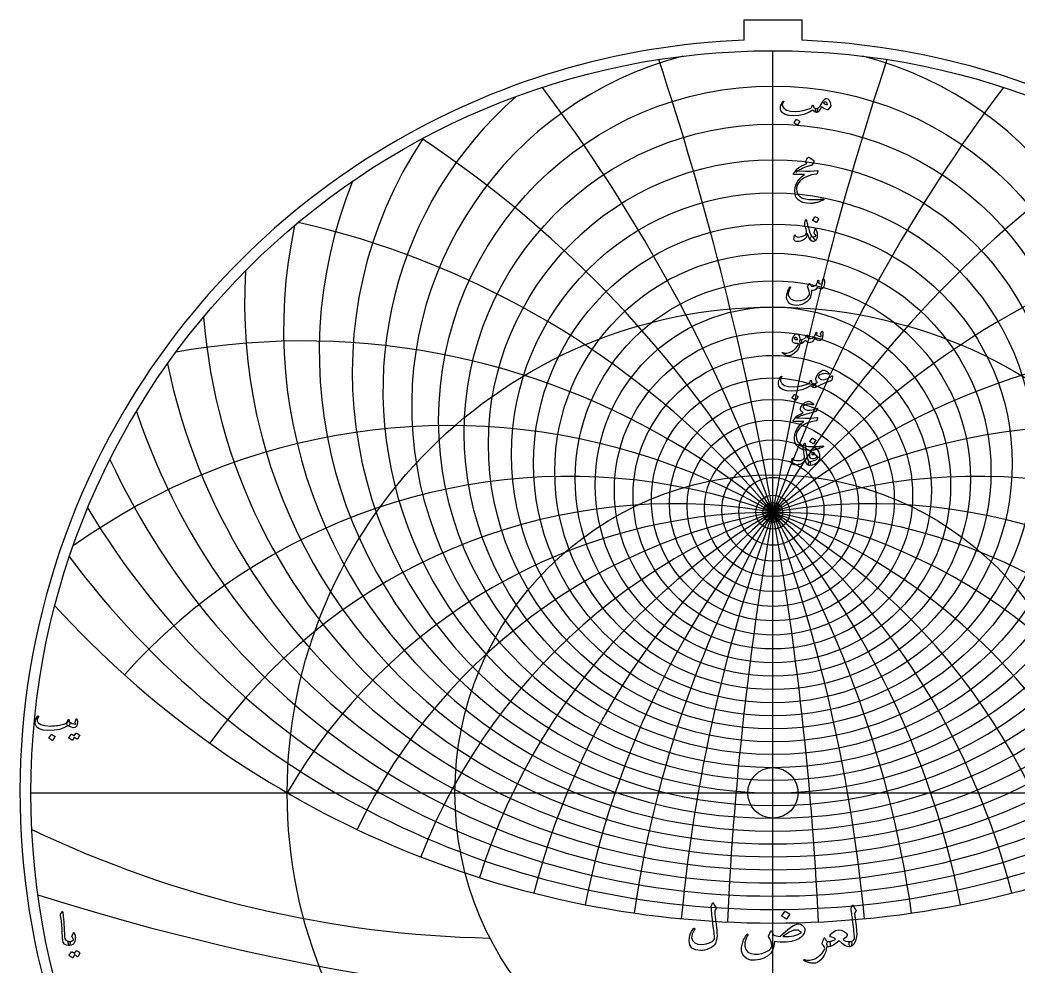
# Model space of a CAD drawing. Header units: millimetres. Extents: x -80 to 80, y -80 to 82.
# Drawn here: x -80.4 to 26.2, y -18.5 to 82.5 of the extents above; entities that cross this region are included whole.
import ezdxf

# ---------------------------------------------------------------- set-up
doc = ezdxf.new("R2010")
doc.units = ezdxf.units.MM
for name, color, linetype in [('CUT_INNER', 6, 'Continuous'), ('CUT_OUTER', 1, 'Continuous'), ('ENGRAVE', 7, 'Continuous'), ('ENGRAVE_FINE', 8, 'Continuous'), ('TEXT', 5, 'Continuous')]:
    doc.layers.add(name, color=color, linetype=linetype)

msp = doc.modelspace()

# ---------------------------------------------------------------- linework, layer by layer
at = {"layer": 'CUT_INNER'}
msp.add_circle((0, 0), 2.69, dxfattribs=at)
at = {"layer": 'CUT_OUTER'}
for points in [[(-3.08, 82.482), (3.08, 82.482), (3.08, 80.3107)], [(-3.08, 80.3107), (-3.08, 82.482)]]:
    msp.add_lwpolyline(points, dxfattribs=at)
for centre, radius, start, end in [((-0.0002, -0.0002), 80.3699, 149.413866, 87.803582), ((-0.0008, 0.0008), 80.3689, 92.195702, 149.41427)]:
    msp.add_arc(centre, radius, start, end, dxfattribs=at)
at = {"layer": 'ENGRAVE'}
for points in [[(0, -79.2), (0, 79.2)], [(-79.2, 0), (79.2, 0)]]:
    msp.add_lwpolyline(points, dxfattribs=at)
for centre, radius in [((0, 0), 79.2), ((0, 37.1945), 30.3692), ((0, 0), 51.8435), ((0, 32.8675), 18.976), ((0, 30.6276), 9.1533), ((0, 0), 33.9362), ((0, 29.9318), 1.056)]:
    msp.add_circle(centre, radius, dxfattribs=at)
for centre, radius, start, end in [((0, 44.8978), 44.8978, 146.229962, 33.770038), ((0, 59.168), 65.9933, 191.697587, 348.302413), ((0, -29.9318), 59.8637, 30, 150), ((0, -29.9318), 59.8637, 30, 150), ((0, 89.7955), 103.687, 222.338487, 317.661513), ((-27.7966, 103.7382), 119.2561, 244.518396, 268.848651)]:
    msp.add_arc(centre, radius, start, end, dxfattribs=at)
at = {"layer": 'ENGRAVE_FINE'}
for centre, radius in [((0, 39.7565), 35.6763), ((0, 38.4027), 32.9537), ((0, 36.1163), 27.9051), ((0, 35.1548), 25.5461), ((0, 34.2988), 23.2792), ((0, 33.5391), 21.0926), ((0, 32.2772), 16.9204), ((0, 31.7625), 14.9176), ((0, 31.3186), 12.9599), ((0, 30.9414), 11.0406), ((0, 30.3743), 7.2921), ((0, 30.1796), 5.4515), ((0, 30.0416), 3.626), ((0, 29.9592), 1.8105)]:
    msp.add_circle(centre, radius, dxfattribs=at)
for centre, radius, start, end in [((0, 41.2745), 38.5575, 104.436571, 75.563429), ((-339.5039, -29.9318), 344.7413, 2.685823, 18.290137), ((-339.5039, -29.9318), 344.7413, 2.685823, 18.290137), ((339.5039, -29.9318), 344.7413, 161.709863, 177.314177), ((339.5039, -29.9318), 344.7413, 161.709863, 177.314177), ((-164.4742, -29.9318), 175.0297, 5.410047, 36.950622), ((-164.4742, -29.9318), 175.0297, 5.410047, 36.950622), ((164.4742, -29.9318), 175.0297, 143.049378, 174.589953), ((164.4742, -29.9318), 175.0297, 143.049378, 174.589953), ((0, 42.9792), 41.6217, 131.172626, 48.827374), ((-103.687, -29.9318), 119.7274, 8.213211, 56.402398), ((-103.687, -29.9318), 119.7274, 8.213211, 56.402398), ((103.687, -29.9318), 119.7274, 123.597602, 171.786789), ((103.687, -29.9318), 119.7274, 123.597602, 171.786789), ((0, 47.0631), 48.4207, 157.921197, 22.078803), ((-71.3428, -29.9318), 93.1314, 11.140372, 77.171494), ((-71.3428, -29.9318), 93.1314, 11.140372, 77.171494), ((71.3428, -29.9318), 93.1314, 102.828506, 168.859628), ((71.3428, -29.9318), 93.1314, 102.828506, 168.859628), ((0, 49.5158), 52.2328, 167.806282, 12.193718), ((0, 52.306), 56.3861, 176.527025, 3.472975), ((0, 55.4967), 60.9457, 184.422486, 355.577514), ((-50.2316, -29.9318), 78.1465, 14.244026, 99.935714), ((-50.2316, -29.9318), 78.1465, 14.244026, 99.935714), ((50.2316, -29.9318), 78.1465, 80.064286, 165.755974), ((50.2316, -29.9318), 78.1465, 80.064286, 165.755974), ((0, 63.4228), 71.634, 198.487195, 341.512805), ((-34.5623, -29.9318), 69.1246, 17.587954, 125.482575), ((-34.5623, -29.9318), 69.1246, 17.587954, 125.482575), ((34.5623, -29.9318), 69.1246, 54.517425, 162.412046), ((34.5623, -29.9318), 69.1246, 54.517425, 162.412046), ((0, 68.3964), 78.005, 204.885451, 335.114549), ((-21.7886, -29.9318), 63.7056, 21.252599, 138.119191), ((-21.7886, -29.9318), 63.7056, 21.252599, 138.119191), ((21.7886, -29.9318), 63.7056, 41.880809, 158.747401), ((21.7886, -29.9318), 63.7056, 41.880809, 158.747401), ((0, 74.2691), 85.2888, 210.960954, 329.039046), ((-10.5556, -29.9318), 60.7872, 25.342886, 144.580376), ((-10.5556, -29.9318), 60.7872, 25.342886, 144.580376), ((10.5556, -29.9318), 60.7872, 35.419624, 154.657114), ((10.5556, -29.9318), 60.7872, 35.419624, 154.657114), ((0, 81.2871), 93.7336, 216.765345, 323.234655), ((0, 235.0878), 258.17, 252.309853, 287.690147)]:
    msp.add_arc(centre, radius, start, end, dxfattribs=at)
at = {"layer": 'TEXT'}
for points in [[(1.0679, 73.8045), (1.0846, 73.8227), (1.1019, 73.8303), (1.1197, 73.8274), (1.1382, 73.8139), (1.1522, 73.7963), (1.1569, 73.7764), (1.1522, 73.7542), (1.1382, 73.7296), (1.0668, 73.6189), (1.0211, 73.5165), (1.0012, 73.4222), (1.007, 73.3361), (1.1537, 73.0534), (1.4391, 72.856), (1.8633, 72.7442), (2.4262, 72.7179), (2.844, 72.7486), (3.2448, 72.8127), (3.6285, 72.9102), (3.9953, 73.0411), (4.06, 73.0794), (4.1136, 73.1383), (4.1561, 73.2176), (4.1874, 73.3174), (4.1979, 73.3458), (4.2155, 73.3654), (4.2401, 73.3763), (4.2717, 73.3783), (4.2942, 73.3686), (4.3103, 73.349), (4.32, 73.3195), (4.3232, 73.2799), (4.3452, 73.1822), (4.4064, 73.109), (4.5068, 73.0604), (4.6464, 73.0364), (4.6968, 73.0253), (4.7307, 72.9966), (4.7483, 72.9503), (4.7494, 72.8865), (4.7325, 72.7676), (4.7096, 72.6827), (4.6809, 72.6318), (4.6464, 72.6148), (4.5436, 72.6283), (4.4462, 72.6687), (4.354, 72.736), (4.267, 72.8303), (4.2597, 72.8341), (4.2471, 72.8315), (4.2292, 72.8224), (4.2061, 72.8069), (3.7693, 72.561), (3.2928, 72.3853), (2.7764, 72.2799), (2.2202, 72.2448), (1.7061, 72.2799), (1.3068, 72.3853), (1.0223, 72.561), (0.8525, 72.8069), (0.8138, 72.9442), (0.8009, 73.0844), (0.8138, 73.2275), (0.8525, 73.3736), (0.9046, 73.5094), (0.9579, 73.6265), (1.0123, 73.7249), (1.0679, 73.8045)], [(5.7331, 74.1043), (5.8797, 74.0522), (6.0012, 73.9052), (6.0975, 73.6634), (6.1687, 73.3268), (6.1713, 73.3025), (6.1698, 73.2811), (6.1643, 73.2627), (6.1546, 73.2472), (5.897, 72.924), (5.8791, 72.9044), (5.8584, 72.8923), (5.8346, 72.888), (5.808, 72.8912), (5.6329, 72.9509), (5.4684, 73.027), (5.3144, 73.1195), (5.171, 73.2284), (5.0554, 72.96), (4.9286, 72.7682), (4.7907, 72.6532), (4.6417, 72.6148), (4.625, 72.621), (4.6078, 72.6394), (4.5899, 72.6702), (4.5715, 72.7132), (4.5431, 72.8197), (4.5328, 72.9052), (4.5407, 72.9696), (4.5668, 73.013), (4.582, 73.0232), (4.5996, 73.0305), (4.6195, 73.0349), (4.6417, 73.0364), (4.7483, 73.0545), (4.8525, 73.1043), (4.9544, 73.1857), (5.0539, 73.2987), (5.0975, 73.3642), (5.1628, 73.472), (5.2497, 73.6219), (5.3583, 73.8139), (5.4432, 73.941), (5.534, 74.0317), (5.6306, 74.0862), (5.7331, 74.1043)], [(5.3958, 73.6453), (5.4836, 73.5721), (5.5832, 73.5118), (5.6944, 73.4644), (5.8174, 73.4298), (5.8106, 73.522), (5.7858, 73.5973), (5.7427, 73.6555), (5.6815, 73.6968), (5.611, 73.7182), (5.5398, 73.7167), (5.4681, 73.6924), (5.3958, 73.6453)], [(2.4871, 71.8607), (2.493, 71.8666), (2.5012, 71.8701), (2.5117, 71.8713), (2.5246, 71.8701), (2.6156, 71.8332), (2.7014, 71.7881), (2.7819, 71.7348), (2.8572, 71.6734), (2.8645, 71.664), (2.8677, 71.6546), (2.8668, 71.6453), (2.8618, 71.6359), (2.6417, 71.2799), (2.6335, 71.2714), (2.623, 71.2694), (2.6101, 71.2738), (2.5949, 71.2846), (2.5817, 71.294), (2.5609, 71.308), (2.5325, 71.3268), (2.4965, 71.3502), (2.4523, 71.3783), (2.3993, 71.4111), (2.3375, 71.4485), (2.267, 71.4907), (2.2576, 71.4977), (2.2529, 71.5048), (2.2529, 71.5118), (2.2576, 71.5188)], [(3.9532, 66.9144), (3.5439, 66.8076), (3.1827, 66.6697), (2.8695, 66.5008), (2.6042, 66.3009), (2.5635, 66.2701), (2.5258, 66.2528), (2.4909, 66.249), (2.459, 66.2587), (2.4219, 66.3029), (2.4274, 66.3653), (2.4757, 66.4458), (2.5668, 66.5444), (2.7819, 66.723), (3.0293, 66.884), (3.3089, 67.0274), (3.6206, 67.1533), (3.5316, 67.2845), (3.515, 67.3173), (3.507, 67.35), (3.5079, 67.3828), (3.5176, 67.4156), (3.5805, 67.5406), (3.6382, 67.644), (3.6906, 67.7256), (3.7377, 67.7856), (3.7679, 67.814), (3.7974, 67.829), (3.8264, 67.8304), (3.8548, 67.8184), (4.0196, 67.7253), (4.1581, 67.6381), (4.2702, 67.5567), (4.356, 67.4812), (4.3727, 67.4569), (4.3806, 67.4262), (4.3797, 67.389), (4.3701, 67.3454), (4.3399, 67.2771), (4.2916, 67.1943), (4.2251, 67.0968), (4.1405, 66.9847), (4.1183, 66.968), (4.0797, 66.9507), (4.0246, 66.9329), (3.9532, 66.9144)], [(2.8478, 66.3711), (3.4488, 66.35), (3.9684, 66.3477), (4.4066, 66.3641), (4.7635, 66.3992), (4.7745, 66.4005), (4.784, 66.3998), (4.792, 66.397), (4.7986, 66.3922), (4.8035, 66.3856), (4.8062, 66.3775), (4.807, 66.368), (4.8057, 66.3571), (4.7964, 66.3143), (4.7875, 66.2751), (4.7789, 66.2394), (4.7705, 66.2072), (4.7625, 66.1785), (4.7547, 66.1533), (4.7472, 66.1316), (4.7401, 66.1135), (4.7249, 66.0845), (4.7073, 66.0631), (4.6874, 66.0494), (4.6651, 66.0432), (4.1241, 65.9452), (3.6534, 65.7915), (3.2529, 65.5822), (2.9227, 65.3172), (2.7559, 65.1267), (2.6347, 64.925), (2.5591, 64.7121), (2.5293, 64.4882), (2.558, 64.1366), (2.6721, 63.85), (2.8718, 63.6284), (3.1569, 63.4718), (3.3048, 63.4244), (3.4672, 63.3851), (3.6443, 63.3541), (3.8361, 63.3313), (4.0422, 63.3163), (4.2623, 63.309), (4.4965, 63.3093), (4.7448, 63.3172), (4.833, 63.3222), (4.9198, 63.3278), (5.0052, 63.3339), (5.089, 63.3406), (5.1708, 63.348), (5.25, 63.3559), (5.3266, 63.3644), (5.4005, 63.3734), (5.423, 63.3746), (5.4391, 63.3687), (5.4488, 63.3559), (5.452, 63.336), (5.4503, 63.3128), (5.445, 63.295), (5.4362, 63.2824), (5.4239, 63.2751), (5.2916, 63.2192), (5.1663, 63.1685), (5.048, 63.1231), (4.9368, 63.083), (4.8329, 63.0479), (4.7366, 63.0175), (4.6479, 62.9917), (4.5668, 62.9706), (4.4905, 62.9551), (4.4163, 62.9413), (4.3441, 62.9293), (4.274, 62.9191), (4.2057, 62.9112), (4.1388, 62.9062), (4.0734, 62.9042), (4.0094, 62.905), (3.5726, 62.939), (3.2085, 63.0128), (2.9169, 63.1264), (2.6979, 63.2798), (2.5372, 63.4715), (2.4251, 63.6954), (2.3615, 63.9516), (2.3466, 64.2399), (2.3926, 64.5977), (2.5024, 64.9449), (2.676, 65.2815), (2.9134, 65.6076), (3.0062, 65.7063), (3.1113, 65.8008), (3.2287, 65.8913), (3.3583, 65.9777), (2.2248, 65.987), (2.1976, 65.9987), (2.1862, 66.0198), (2.1906, 66.0503), (2.2108, 66.0901), (2.2488, 66.148), (2.2834, 66.2001), (2.3144, 66.2464), (2.3419, 66.2868), (2.3659, 66.3211), (2.3864, 66.3489), (2.4034, 66.3702), (2.4169, 66.3852), (2.4473, 66.3878), (2.5293, 66.3863), (2.6628, 66.3808), (2.8478, 66.3711)], [(3.5902, 61.0566), (3.6171, 60.9338), (3.6464, 60.8089), (3.678, 60.682), (3.712, 60.5531), (3.7483, 60.4215), (3.7869, 60.2867), (3.8279, 60.1486), (3.8712, 60.0074), (3.9587, 59.7533), (4.0387, 59.5624), (4.111, 59.4348), (4.1757, 59.3704), (4.2322, 59.332), (4.2893, 59.2779), (4.3469, 59.2079), (4.4052, 59.1221), (4.4602, 59.0159), (4.4754, 58.936), (4.4508, 58.8824), (4.3864, 58.8552), (4.1783, 58.8762), (3.9942, 59.0144), (3.834, 59.2697), (3.6979, 59.642), (3.695, 59.6482), (3.6909, 59.6526), (3.6856, 59.6552), (3.6792, 59.6561), (3.6745, 59.6552), (3.6698, 59.6526), (3.6651, 59.6482), (3.6604, 59.642), (3.6473, 59.5817), (3.6312, 59.5179), (3.6121, 59.4506), (3.5902, 59.3797), (3.5662, 59.3127), (3.541, 59.2568), (3.5147, 59.212), (3.4871, 59.1783), (3.3882, 59.092), (3.2647, 59.0156), (3.1165, 58.9491), (2.9438, 58.8926), (2.7682, 58.8508), (2.6159, 58.8329), (2.4871, 58.8391), (2.3817, 58.8692), (2.2916, 58.9447), (2.2506, 59.0776), (2.2588, 59.2679), (2.3162, 59.5156), (2.3217, 59.5238), (2.3291, 59.5296), (2.3381, 59.5331), (2.349, 59.5343), (2.3618, 59.5329), (2.3724, 59.5285), (2.3806, 59.5211), (2.3864, 59.5109), (2.4087, 59.4591), (2.4333, 59.416), (2.4602, 59.3818), (2.4895, 59.3563), (2.5808, 59.3224), (2.7049, 59.3142), (2.8618, 59.3317), (3.0515, 59.3751), (3.2538, 59.4401), (3.411, 59.5132), (3.5231, 59.5946), (3.5902, 59.6842), (3.6013, 59.7749), (3.5832, 59.9301), (3.5357, 60.1497), (3.459, 60.4336), (3.4222, 60.5832), (3.4005, 60.7041), (3.3941, 60.7963), (3.4028, 60.8599), (3.4918, 61.1128), (3.5015, 61.1394), (3.5117, 61.1584), (3.5226, 61.1699), (3.534, 61.1737), (3.548, 61.1664), (3.5621, 61.1444), (3.5761, 61.1078), (3.5902, 61.0566)], [(4.4942, 61.4594), (4.5, 61.4652), (4.5082, 61.4688), (4.5188, 61.4699), (4.5316, 61.4688), (4.6227, 61.4319), (4.7085, 61.3868), (4.789, 61.3335), (4.8642, 61.272), (4.8715, 61.2627), (4.8747, 61.2533), (4.8739, 61.2439), (4.8689, 61.2346), (4.6487, 60.8786), (4.6405, 60.8701), (4.63, 60.868), (4.6171, 60.8724), (4.6019, 60.8833), (4.5887, 60.8926), (4.5679, 60.9067), (4.5395, 60.9254), (4.5035, 60.9488), (4.4593, 60.9769), (4.4064, 61.0097), (4.3446, 61.0472), (4.274, 61.0894), (4.2647, 61.0964), (4.26, 61.1034), (4.26, 61.1104), (4.2647, 61.1175)], [(4.5363, 59.5437), (4.5088, 59.5896), (4.4825, 59.6292), (4.4573, 59.6622), (4.4333, 59.6889), (4.416, 59.7117), (4.4064, 59.7381), (4.4043, 59.7679), (4.4099, 59.8013), (4.5082, 60.1573), (4.522, 60.1883), (4.5398, 60.1971), (4.5618, 60.1836), (4.5879, 60.1479), (4.6271, 60.0721), (4.6605, 59.9805), (4.688, 59.873), (4.7096, 59.7498), (4.7222, 59.6315), (4.7272, 59.5156), (4.7246, 59.402), (4.7143, 59.2908), (4.6976, 59.1939), (4.6757, 59.1093), (4.6484, 59.0369), (4.616, 58.9769), (4.5758, 58.9324), (4.5211, 58.8973), (4.4517, 58.8715), (4.3677, 58.8552), (4.2816, 58.8519), (4.2014, 58.8657), (4.1271, 58.8964), (4.0586, 58.9441), (4.0056, 59.0047), (3.9778, 59.0741), (3.9751, 59.1523), (3.9977, 59.2392), (4.0337, 59.3104), (4.0761, 59.3552), (4.125, 59.3736), (4.1804, 59.3657), (4.308, 59.335), (4.4192, 59.3317), (4.5141, 59.356), (4.5925, 59.4079), (4.5943, 59.4216), (4.5855, 59.4488), (4.5662, 59.4895), (4.5363, 59.5437)], [(5.3443, 54.8021), (5.3525, 54.8226), (5.363, 54.8373), (5.3759, 54.846), (5.3911, 54.849), (5.4107, 54.8466), (5.4274, 54.8396), (5.4412, 54.8279), (5.452, 54.8115), (5.4787, 54.7529), (5.4977, 54.6803), (5.5091, 54.5937), (5.5129, 54.493), (5.5027, 54.3285), (5.4719, 54.1721), (5.4207, 54.024), (5.349, 53.8841), (5.3244, 53.8504), (5.2975, 53.8244), (5.2682, 53.8059), (5.2366, 53.7951), (5.1221, 53.7878), (4.9989, 53.808), (4.8668, 53.8557), (4.726, 53.9309), (4.6075, 53.7685), (4.4672, 53.6604), (4.3054, 53.6069), (4.1218, 53.6077), (4.1158, 53.5089), (4.1072, 53.4139), (4.0959, 53.3228), (4.082, 53.2354), (4.0655, 53.1512), (4.0463, 53.0697), (4.0245, 52.9908), (4, 52.9145), (3.9432, 52.7769), (3.8665, 52.6499), (3.7699, 52.5334), (3.6534, 52.4274), (3.3809, 52.2459), (3.0925, 52.1183), (2.7884, 52.0445), (2.4684, 52.0246), (2.108, 52.0735), (1.8232, 52.2014), (1.6139, 52.4084), (1.4801, 52.6944), (1.462, 52.7974), (1.459, 52.9192), (1.4713, 53.0597), (1.4988, 53.219), (1.543, 53.3935), (1.6054, 53.575), (1.6859, 53.7635), (1.7846, 53.959), (1.7925, 53.9713), (1.8021, 53.9801), (1.8135, 53.9854), (1.8267, 53.9871), (1.8399, 53.986), (1.8513, 53.9824), (1.861, 53.9766), (1.8689, 53.9684), (1.8741, 53.9564), (1.8759, 53.9438), (1.8741, 53.9306), (1.8689, 53.9169), (1.7436, 53.6566), (1.6628, 53.4426), (1.6265, 53.2749), (1.6347, 53.1534), (1.7529, 52.8855), (1.9391, 52.6909), (2.1932, 52.5694), (2.5152, 52.5211), (2.9655, 52.5498), (3.3466, 52.6639), (3.6587, 52.8636), (3.9017, 53.1487), (3.9008, 53.3367), (3.87, 53.5351), (3.8095, 53.7442), (3.719, 53.9637), (3.7076, 53.986), (3.7014, 54.0059), (3.7006, 54.0234), (3.7049, 54.0387), (3.7301, 54.0909), (3.7541, 54.1399), (3.777, 54.1858), (3.7986, 54.2284), (3.8191, 54.2671), (3.8384, 54.3015), (3.8566, 54.3315), (3.8736, 54.3572), (3.8832, 54.368), (3.8935, 54.3724), (3.9043, 54.3703), (3.9157, 54.3618), (3.9216, 54.3554), (3.9298, 54.3454), (3.9403, 54.332), (3.9532, 54.315), (3.9678, 54.2945), (3.9836, 54.2705), (4.0006, 54.243), (4.0188, 54.212), (4.0556, 54.1522), (4.0867, 54.1089), (4.1119, 54.082), (4.1312, 54.0714), (4.253, 54.0612), (4.3747, 54.082), (4.4965, 54.1338), (4.6183, 54.2166), (4.6625, 54.2717), (4.7061, 54.3618), (4.7492, 54.4871), (4.7916, 54.6476), (4.7957, 54.6628), (4.8033, 54.6757), (4.8144, 54.6862), (4.8291, 54.6944), (4.8428, 54.6997), (4.856, 54.7014), (4.8686, 54.6997), (4.8806, 54.6944), (4.8985, 54.6651), (4.9052, 54.6101), (4.9008, 54.5293), (4.8853, 54.4227), (4.9798, 54.3648), (5.0808, 54.3267), (5.1883, 54.3086), (5.3021, 54.3103), (5.3007, 54.3446), (5.2963, 54.3724), (5.289, 54.3938), (5.2787, 54.4087), (5.267, 54.4227), (5.26, 54.4368), (5.2576, 54.4508), (5.26, 54.4649)], [(5.2342, 49.2734), (5.2445, 49.2804), (5.2565, 49.2781), (5.2702, 49.2664), (5.2857, 49.2453), (5.3024, 49.2096), (5.315, 49.1586), (5.3235, 49.0925), (5.3279, 49.0111), (5.3294, 48.9186), (5.3244, 48.8284), (5.313, 48.7406), (5.2951, 48.6551), (5.243, 48.4888), (5.185, 48.3694), (5.1212, 48.2968), (5.0516, 48.271), (4.8867, 48.2807), (4.7342, 48.3237), (4.594, 48.4001), (4.4661, 48.5099), (4.3782, 48.3369), (4.274, 48.2019), (4.1534, 48.1051), (4.0164, 48.0462), (3.8727, 48.0333), (3.7272, 48.0696), (3.5799, 48.1551), (3.4309, 48.2898), (3.3103, 48.1361), (3.1921, 48.0263), (3.0761, 47.9604), (2.9625, 47.9385), (2.9397, 47.9514), (2.9181, 47.99), (2.8976, 48.0544), (2.8782, 48.1446), (2.8712, 48.2336), (2.8829, 48.2991), (2.9134, 48.3413), (2.9625, 48.36), (3.1786, 48.4089), (3.3677, 48.5041), (3.5299, 48.6455), (3.6651, 48.8331), (3.6724, 48.8433), (3.6804, 48.8507), (3.6888, 48.8551), (3.6979, 48.8565), (3.709, 48.8553), (3.719, 48.8518), (3.7278, 48.846), (3.7354, 48.8378), (3.7398, 48.8126), (3.7295, 48.7699), (3.7046, 48.7096), (3.6651, 48.6317), (3.7169, 48.5717), (3.7974, 48.5275), (3.9066, 48.4991), (4.0445, 48.4865), (4.2164, 48.5225), (4.3665, 48.6399), (4.4951, 48.8387), (4.6019, 49.1188), (4.6072, 49.1332), (4.6136, 49.1434), (4.6212, 49.1496), (4.63, 49.1516), (4.6432, 49.1504), (4.6546, 49.1469), (4.6643, 49.1411), (4.6722, 49.1329), (4.678, 49.1212), (4.6815, 49.1094), (4.6827, 49.0977), (4.6815, 49.086), (4.6347, 48.8893), (4.6894, 48.8407), (4.7553, 48.798), (4.8323, 48.7611), (4.9204, 48.7301), (5.0062, 48.7099), (5.0715, 48.7055), (5.1163, 48.7169), (5.1405, 48.7441), (5.1485, 48.7857), (5.1441, 48.8448), (5.1274, 48.9215), (5.0984, 49.0158), (5.1034, 49.0424), (5.1277, 49.0942), (5.1713, 49.1712), (5.2342, 49.2734)], [(2.8689, 47.887), (2.7591, 47.5014), (2.575, 47.1785), (2.3165, 46.9183), (1.9836, 46.7207), (1.9371, 46.7006), (1.8911, 46.6826), (1.8457, 46.6667), (1.8009, 46.6528), (1.757, 46.6412), (1.7143, 46.6323), (1.6727, 46.626), (1.6323, 46.6223), (1.5316, 46.6367), (1.3981, 46.6891), (1.2319, 46.7795), (1.0328, 46.908), (1.0114, 46.9265), (0.9988, 46.9443), (0.995, 46.9616), (1, 46.9783), (1.0111, 46.9912), (1.0258, 46.997), (1.0439, 46.9959), (1.0656, 46.9877), (1.2725, 46.9206), (1.5047, 46.9209), (1.762, 46.9885), (2.0445, 47.1235), (2.2752, 47.2801), (2.4661, 47.4642), (2.6171, 47.6759), (2.7284, 47.9151), (2.7275, 47.9236), (2.7248, 47.9303), (2.7205, 47.9353), (2.7143, 47.9385), (2.553, 47.9478), (2.4157, 47.9666), (2.3024, 47.9947), (2.2131, 48.0322), (2.144, 48.0901), (2.1007, 48.1703), (2.0832, 48.2728), (2.0913, 48.3975), (2.094, 48.414), (2.0972, 48.4309), (2.101, 48.448), (2.1054, 48.4654), (2.1104, 48.4834), (2.1159, 48.5023), (2.1221, 48.5221), (2.1288, 48.5427), (2.1839, 48.6765), (2.2506, 48.7874), (2.3291, 48.8755), (2.4192, 48.9408), (2.5114, 48.9765), (2.596, 48.976), (2.673, 48.9391), (2.7424, 48.8659), (2.803, 48.764), (2.849, 48.6457), (2.8803, 48.5111), (2.897, 48.36), (2.9062, 48.3602), (2.9151, 48.3606), (2.9238, 48.3613), (2.9321, 48.3624), (2.9404, 48.3634), (2.9491, 48.3641), (2.958, 48.3646), (2.9672, 48.3647), (2.9988, 48.358), (3.0234, 48.3378), (3.041, 48.3041), (3.0515, 48.257), (3.0559, 48.2052), (3.0551, 48.1528), (3.0489, 48.0998), (3.0375, 48.0462), (3.0226, 47.9991), (3.0059, 47.9654), (2.9874, 47.9452), (2.9672, 47.9385), (2.8782, 47.9385), (2.8777, 47.93), (2.8759, 47.9186), (2.873, 47.9042), (2.8689, 47.887)], [(2.644, 48.4116), (2.5949, 48.4973), (2.541, 48.5579), (2.4825, 48.5933), (2.4192, 48.6036), (2.3815, 48.5936), (2.3478, 48.5778), (2.3182, 48.5562), (2.2928, 48.5286), (2.2846, 48.514), (2.2834, 48.4982), (2.2892, 48.4812), (2.3021, 48.4631), (2.3504, 48.4206), (2.4204, 48.3916), (2.512, 48.3761), (2.6253, 48.3741), (2.637, 48.3764), (2.644, 48.3834), (2.6464, 48.3952), (2.644, 48.4116)], [(6.3747, 44.4161), (6.2811, 44.0414), (6.2705, 44.0232), (6.253, 44.0062), (6.2284, 43.9904), (6.1968, 43.9758), (6.1266, 43.9511), (6.0521, 43.9237), (5.9733, 43.8937), (5.89, 43.861), (5.8023, 43.8261), (5.7102, 43.789), (5.6138, 43.7499), (5.5129, 43.7088), (4.4356, 43.2404), (4.3864, 43.2513), (4.3466, 43.2837), (4.3162, 43.3379), (4.2951, 43.4137), (4.2916, 43.4942), (4.3138, 43.5624), (4.3619, 43.6184), (4.4356, 43.662), (4.4448, 43.6662), (4.4631, 43.6743), (4.4905, 43.6861), (4.527, 43.7018), (4.5722, 43.721), (4.6259, 43.7434), (4.6881, 43.769), (4.7588, 43.7978), (4.6678, 43.8912), (4.6101, 43.9934), (4.5858, 44.1043), (4.5949, 44.224), (4.685, 44.5089), (4.8384, 44.7498), (5.0551, 44.9468), (5.3349, 45.0999), (5.3961, 45.1143), (5.4672, 45.1105), (5.5483, 45.0885), (5.6394, 45.0484), (5.7339, 44.9937), (5.8209, 44.9325), (5.9002, 44.8648), (5.9719, 44.7908), (5.9921, 44.7636), (6.0012, 44.7381), (5.9992, 44.7144), (5.986, 44.6924), (5.9661, 44.6754), (5.9438, 44.6667), (5.9192, 44.6661), (5.8923, 44.6737), (5.7521, 44.7179), (5.6031, 44.7381), (5.4453, 44.7343), (5.2787, 44.7065), (5.128, 44.6614), (5.0082, 44.6011), (4.9195, 44.5256), (4.8619, 44.4348), (4.856, 44.3944), (4.8712, 44.3482), (4.9075, 44.2961), (4.9649, 44.2381), (5.0305, 44.1854), (5.0961, 44.1444), (5.1616, 44.1151), (5.2272, 44.0976), (5.4236, 44.0926), (5.6335, 44.1339), (5.8569, 44.2214), (6.0937, 44.3552), (6.1192, 44.3713), (6.1441, 44.3868), (6.1684, 44.4017), (6.1921, 44.4161), (6.2149, 44.4295), (6.2366, 44.4418), (6.2571, 44.453), (6.2764, 44.4629), (6.33, 44.4881), (6.3642, 44.4887), (6.3791, 44.4647), (6.3747, 44.4161)], [(0.8618, 44.4301), (0.8785, 44.4483), (0.8958, 44.4559), (0.9136, 44.453), (0.9321, 44.4395), (0.9461, 44.4219), (0.9508, 44.402), (0.9461, 44.3798), (0.9321, 44.3552), (0.8607, 44.2445), (0.815, 44.1421), (0.7951, 44.0478), (0.8009, 43.9617), (0.9476, 43.679), (1.233, 43.4816), (1.6572, 43.3698), (2.2202, 43.3435), (2.6379, 43.3742), (3.0387, 43.4383), (3.4224, 43.5358), (3.7893, 43.6667), (3.8539, 43.705), (3.9075, 43.7638), (3.95, 43.8432), (3.9813, 43.943), (3.9918, 43.9714), (4.0094, 43.991), (4.034, 44.0018), (4.0656, 44.0039), (4.0881, 43.9942), (4.1042, 43.9746), (4.1139, 43.9451), (4.1171, 43.9055), (4.1391, 43.8078), (4.2003, 43.7346), (4.3007, 43.686), (4.4403, 43.662), (4.4907, 43.6508), (4.5246, 43.6222), (4.5422, 43.5759), (4.5434, 43.5121), (4.5264, 43.3932), (4.5035, 43.3083), (4.4749, 43.2574), (4.4403, 43.2404), (4.3376, 43.2539), (4.2401, 43.2943), (4.1479, 43.3616), (4.0609, 43.4559), (4.0536, 43.4597), (4.041, 43.4571), (4.0232, 43.448), (4, 43.4325), (3.5633, 43.1866), (3.0867, 43.0109), (2.5703, 42.9055), (2.0141, 42.8704), (1.5, 42.9055), (1.1007, 43.0109), (0.8162, 43.1866), (0.6464, 43.4325), (0.6077, 43.5698), (0.5949, 43.71), (0.6077, 43.8531), (0.6464, 43.9992), (0.6985, 44.135), (0.7518, 44.2521), (0.8062, 44.3505), (0.8618, 44.4301)], [(2.281, 42.4863), (2.2869, 42.4922), (2.2951, 42.4957), (2.3056, 42.4969), (2.3185, 42.4957), (2.4096, 42.4588), (2.4953, 42.4137), (2.5758, 42.3604), (2.6511, 42.299), (2.6584, 42.2896), (2.6616, 42.2802), (2.6607, 42.2709), (2.6558, 42.2615), (2.4356, 41.9055), (2.4274, 41.897), (2.4169, 41.895), (2.404, 41.8994), (2.3888, 41.9102), (2.3756, 41.9196), (2.3548, 41.9336), (2.3264, 41.9524), (2.2904, 41.9758), (2.2462, 42.0039), (2.1932, 42.0367), (2.1315, 42.0741), (2.0609, 42.1163), (2.0515, 42.1233), (2.0469, 42.1303), (2.0469, 42.1374), (2.0515, 42.1444)], [(4.7518, 41.042), (4.7556, 41.0089), (4.7342, 40.9472), (4.6877, 40.8567), (4.616, 40.7376), (4.6007, 40.7182), (4.5832, 40.7024), (4.5633, 40.6901), (4.541, 40.6813), (4.2412, 40.5988), (3.9743, 40.5244), (3.7401, 40.4583), (3.5387, 40.4003), (3.37, 40.3508), (3.2342, 40.3101), (3.1312, 40.2782), (3.0609, 40.2551), (2.4942, 40.0022), (2.4543, 39.9993), (2.4239, 40.0045), (2.4028, 40.018), (2.3911, 40.0397), (2.3908, 40.0476), (2.3946, 40.0572), (2.4025, 40.0686), (2.4145, 40.0818), (2.5299, 40.1901), (2.7026, 40.3043), (2.9327, 40.4243), (3.2202, 40.5502), (3.142, 40.6169), (3.0761, 40.6813), (3.0226, 40.7434), (2.9813, 40.8031), (2.9558, 40.8684), (2.9497, 40.9472), (2.9628, 41.0394), (2.9953, 41.145), (3.048, 41.2551), (3.1218, 41.3652), (3.2166, 41.4753), (3.3326, 41.5853), (3.4587, 41.6805), (3.5796, 41.7458), (3.6953, 41.7812), (3.8056, 41.7867), (3.9552, 41.7566), (4.0902, 41.6942), (4.2105, 41.5997), (4.3162, 41.4729), (4.3256, 41.4571), (4.3302, 41.4425), (4.3302, 41.429), (4.3256, 41.4167), (4.3153, 41.4053), (4.3033, 41.3991), (4.2895, 41.3983), (4.274, 41.4027), (4.2051, 41.4246), (4.1388, 41.4436), (4.0751, 41.4597), (4.0141, 41.4729), (3.956, 41.4829), (3.9011, 41.4893), (3.8494, 41.4922), (3.801, 41.4917), (3.5993, 41.4679), (3.4298, 41.4109), (3.2925, 41.3204), (3.1874, 41.1966), (3.2992, 41.0493), (3.4239, 40.9401), (3.5615, 40.869), (3.712, 40.8359), (3.9359, 40.8336), (4.1768, 40.8687), (4.4347, 40.9413), (4.7096, 41.0514), (4.721, 41.0543), (4.7319, 41.0537), (4.7421, 41.0496), (4.7518, 41.042)], [(2.808, 40.0162), (3.409, 39.9952), (3.9286, 39.9928), (4.3668, 40.0092), (4.7237, 40.0443), (4.7347, 40.0457), (4.7442, 40.0449), (4.7522, 40.0421), (4.7588, 40.0373), (4.7636, 40.0307), (4.7664, 40.0227), (4.7672, 40.0132), (4.7658, 40.0022), (4.7566, 39.9594), (4.7477, 39.9202), (4.7391, 39.8845), (4.7307, 39.8523), (4.7227, 39.8236), (4.7149, 39.7984), (4.7074, 39.7768), (4.7003, 39.7586), (4.685, 39.7296), (4.6675, 39.7083), (4.6476, 39.6945), (4.6253, 39.6884), (4.0843, 39.5903), (3.6136, 39.4366), (3.2131, 39.2273), (2.8829, 38.9624), (2.7161, 38.7718), (2.5949, 38.5701), (2.5193, 38.3573), (2.4895, 38.1333), (2.5182, 37.7817), (2.6323, 37.4951), (2.832, 37.2735), (3.1171, 37.1169), (3.265, 37.0695), (3.4274, 37.0303), (3.6045, 36.9992), (3.7963, 36.9764), (4.0024, 36.9615), (4.2225, 36.9542), (4.4567, 36.9544), (4.7049, 36.9624), (4.7932, 36.9673), (4.88, 36.9729), (4.9653, 36.979), (5.0492, 36.9858), (5.131, 36.9931), (5.2102, 37.001), (5.2868, 37.0095), (5.3607, 37.0186), (5.3832, 37.0197), (5.3993, 37.0139), (5.409, 37.001), (5.4122, 36.9811), (5.4105, 36.958), (5.4052, 36.9401), (5.3964, 36.9275), (5.3841, 36.9202), (5.2518, 36.8643), (5.1265, 36.8136), (5.0082, 36.7683), (4.897, 36.7282), (4.7931, 36.693), (4.6968, 36.6626), (4.6081, 36.6368), (4.527, 36.6157), (4.4507, 36.6002), (4.3765, 36.5865), (4.3043, 36.5745), (4.2342, 36.5642), (4.1659, 36.5563), (4.099, 36.5513), (4.0335, 36.5493), (3.9696, 36.5502), (3.5328, 36.5841), (3.1686, 36.6579), (2.8771, 36.7715), (2.6581, 36.9249), (2.4974, 37.1166), (2.3853, 37.3406), (2.3217, 37.5967), (2.3068, 37.8851), (2.3528, 38.2428), (2.4625, 38.59), (2.6361, 38.9267), (2.8736, 39.2528), (2.9664, 39.3514), (3.0714, 39.446), (3.1888, 39.5364), (3.3185, 39.6228), (2.185, 39.6322), (2.1578, 39.6439), (2.1464, 39.6649), (2.1508, 39.6954), (2.171, 39.7352), (2.209, 39.7932), (2.2436, 39.8453), (2.2746, 39.8915), (2.3021, 39.9319), (2.3261, 39.9662), (2.3466, 39.994), (2.3636, 40.0154), (2.3771, 40.0303), (2.4075, 40.0329), (2.4895, 40.0315), (2.623, 40.0259), (2.808, 40.0162)], [(3.897, 35.3475), (3.9309, 35.3311), (3.9579, 35.3053), (3.9778, 35.2702), (3.9907, 35.2257), (3.9991, 35.1707), (4.0012, 35.118), (3.9968, 35.0676), (3.986, 35.0196), (3.9699, 34.9786), (3.9497, 34.9494), (3.9254, 34.9318), (3.897, 34.926), (3.7568, 34.9649), (3.6405, 35.063), (3.5483, 35.2202), (3.4801, 35.4365), (3.4713, 35.4738), (3.4637, 35.5062), (3.4573, 35.5335), (3.452, 35.5559), (3.4479, 35.5733), (3.445, 35.5858), (3.4432, 35.5933), (3.4426, 35.5957), (3.4356, 35.6095), (3.4286, 35.6133), (3.4216, 35.6072), (3.4145, 35.5911), (3.3349, 35.4113), (3.2459, 35.2702), (3.1476, 35.1678), (3.0398, 35.1039), (2.8835, 35.0548), (2.7003, 35.0243), (2.4901, 35.0126), (2.2529, 35.0196), (2.0946, 35.0685), (2.0082, 35.1871), (1.9939, 35.3753), (2.0515, 35.6332), (2.0647, 35.6642), (2.0808, 35.6871), (2.0998, 35.7017), (2.1218, 35.7082), (2.1435, 35.7061), (2.1616, 35.6953), (2.1762, 35.6757), (2.1874, 35.6473), (2.2111, 35.5867), (2.2401, 35.5407), (2.2743, 35.5094), (2.3138, 35.4927), (2.5354, 35.4587), (2.7459, 35.4552), (2.9453, 35.4822), (3.1335, 35.5395), (3.2152, 35.5823), (3.2822, 35.6402), (3.3346, 35.7134), (3.3724, 35.8018), (3.37, 35.8437), (3.3583, 35.9412), (3.3373, 36.0943), (3.3068, 36.303), (3.2913, 36.4147), (3.2775, 36.5155), (3.2655, 36.6056), (3.2553, 36.6847), (3.2465, 36.7525), (3.2389, 36.8083), (3.2325, 36.852), (3.2272, 36.8838), (3.2228, 36.9324), (3.2237, 36.9751), (3.2298, 37.012), (3.2412, 37.0431), (3.2594, 37.0816), (3.2764, 37.1174), (3.2922, 37.1506), (3.3068, 37.1812), (3.32, 37.2092), (3.3314, 37.2345), (3.3411, 37.2572), (3.349, 37.2773), (3.3572, 37.2934), (3.3677, 37.3042), (3.3806, 37.3097), (3.3958, 37.31), (3.4125, 37.3036), (3.4251, 37.2936), (3.4336, 37.2802), (3.438, 37.2632), (3.4665, 37.0236), (3.4959, 36.7966), (3.5262, 36.5821), (3.5574, 36.3803), (3.5892, 36.191), (3.6212, 36.0144), (3.6536, 35.8503), (3.6862, 35.6988), (3.7257, 35.5574), (3.774, 35.4517), (3.8311, 35.3817), (3.897, 35.3475)], [(4.1874, 37.83), (4.1932, 37.8358), (4.2014, 37.8393), (4.212, 37.8405), (4.2249, 37.8393), (4.3159, 37.8024), (4.4017, 37.7574), (4.4822, 37.7041), (4.5574, 37.6426), (4.5647, 37.6332), (4.5679, 37.6239), (4.5671, 37.6145), (4.5621, 37.6051), (4.3419, 37.2492), (4.3338, 37.2407), (4.3232, 37.2386), (4.3103, 37.243), (4.2951, 37.2538), (4.2819, 37.2632), (4.2612, 37.2773), (4.2328, 37.296), (4.1967, 37.3194), (4.1525, 37.3475), (4.0996, 37.3803), (4.0378, 37.4178), (3.9672, 37.4599), (3.9579, 37.467), (3.9532, 37.474), (3.9532, 37.481), (3.9579, 37.488)], [(4.4356, 36.8417), (4.4678, 36.837), (4.5035, 36.8229), (4.5428, 36.7995), (4.5855, 36.7667), (4.7685, 36.5717), (4.8958, 36.3522), (4.9675, 36.108), (4.9836, 35.8393), (4.9693, 35.6994), (4.9403, 35.5747), (4.8967, 35.4652), (4.8384, 35.3709), (4.6496, 35.1762), (4.4298, 35.0372), (4.1789, 34.9538), (3.897, 34.926), (3.8686, 34.9327), (3.8443, 34.9529), (3.8241, 34.9865), (3.808, 35.0337), (3.802, 35.0597), (3.798, 35.0864), (3.7961, 35.1136), (3.7963, 35.1414), (3.7979, 35.1689), (3.8004, 35.1953), (3.8037, 35.2204), (3.808, 35.2445), (3.8206, 35.286), (3.8396, 35.3171), (3.8651, 35.3375), (3.897, 35.3475), (4.1716, 35.3844), (4.4099, 35.4529), (4.6119, 35.553), (4.7775, 35.6847), (4.7696, 35.7506), (4.76, 35.803), (4.7486, 35.8419), (4.7354, 35.8674), (4.7196, 35.8894), (4.7049, 35.9037), (4.6915, 35.9104), (4.6792, 35.9096), (4.6707, 35.9066), (4.664, 35.9025), (4.659, 35.8973), (4.6558, 35.8908), (4.6107, 35.7983), (4.5551, 35.7269), (4.4889, 35.6765), (4.4122, 35.6473), (4.1894, 35.63), (4.0363, 35.6906), (3.9529, 35.8291), (3.9391, 36.0454), (3.9579, 36.1695), (3.9953, 36.2983), (4.0515, 36.4318), (4.1265, 36.57), (4.2055, 36.6888), (4.2834, 36.7737), (4.3601, 36.8247), (4.4356, 36.8417)], [(4.2811, 36.3358), (4.2345, 36.3226), (4.1979, 36.2878), (4.1713, 36.2313), (4.1546, 36.1531), (4.1549, 36.1408), (4.1558, 36.132), (4.1572, 36.1268), (4.1593, 36.125), (4.2064, 36.1136), (4.2541, 36.1075), (4.3024, 36.1066), (4.3513, 36.111), (4.3943, 36.12), (4.4298, 36.1332), (4.4576, 36.1505), (4.4778, 36.1719), (4.4251, 36.2471), (4.3747, 36.2995), (4.3267, 36.3291), (4.2811, 36.3358)], [(-75.1379, 7.5965), (-75.133, 7.594), (-75.1285, 7.5915), (-75.1243, 7.589), (-75.1204, 7.5865), (-75.1165, 7.5837), (-75.1123, 7.5802), (-75.1078, 7.5762), (-75.1029, 7.5715), (-75.0626, 7.524), (-75.0467, 7.4566), (-75.0551, 7.3691), (-75.0879, 7.2617), (-75.1182, 7.1965), (-75.1491, 7.1556), (-75.1807, 7.139), (-75.2128, 7.1468), (-75.2291, 7.1546), (-75.2428, 7.158), (-75.254, 7.1571), (-75.2628, 7.1518), (-75.6725, 6.9276), (-76.1621, 6.7696), (-76.7317, 6.6778), (-77.3811, 6.6522), (-77.9064, 6.6972), (-78.3029, 6.8171), (-78.5709, 7.0119), (-78.7101, 7.2817), (-78.7317, 7.4091), (-78.7363, 7.5365), (-78.7242, 7.6639), (-78.6951, 7.7913), (-78.6555, 7.904), (-78.6064, 8.0074), (-78.5481, 8.1014), (-78.4803, 8.186), (-78.4675, 8.1966), (-78.4541, 8.2035), (-78.44, 8.2066), (-78.4253, 8.206), (-78.4116, 8.2001), (-78.4004, 8.1922), (-78.3916, 8.1826), (-78.3854, 8.171), (-78.3826, 8.1598), (-78.3841, 8.146), (-78.3901, 8.1298), (-78.4004, 8.1111), (-78.4728, 8.0049), (-78.5203, 7.9012), (-78.5427, 7.8001), (-78.5403, 7.7014), (-78.4216, 7.4541), (-78.1456, 7.2767), (-77.7121, 7.1693), (-77.1213, 7.1318), (-76.9591, 7.1343), (-76.7972, 7.1418), (-76.6356, 7.1543), (-76.4744, 7.1718), (-76.3143, 7.1943), (-76.1565, 7.2218), (-76.0008, 7.2542), (-75.8473, 7.2917), (-75.6984, 7.3342), (-75.5763, 7.3766), (-75.4811, 7.4191), (-75.4127, 7.4616), (-75.3863, 7.484), (-75.3621, 7.5115), (-75.3401, 7.544), (-75.3202, 7.5815), (-75.3017, 7.6233), (-75.2834, 7.6689), (-75.2654, 7.7182), (-75.2478, 7.7713), (-75.2409, 7.7876), (-75.2303, 7.8013), (-75.216, 7.8125), (-75.1978, 7.8213), (-75.1785, 7.826), (-75.1604, 7.825), (-75.1435, 7.8185), (-75.1279, 7.8063), (-75.1154, 7.7894), (-75.1079, 7.7688), (-75.1054, 7.7445), (-75.1079, 7.7164)], [(-75.2878, 7.1968), (-75.3421, 7.2483), (-75.3702, 7.3129), (-75.3721, 7.3907), (-75.3477, 7.4815), (-75.295, 7.563), (-75.2466, 7.6127), (-75.2025, 7.6305), (-75.1629, 7.6164), (-74.9755, 7.4925), (-74.7882, 7.4054), (-74.6008, 7.3551), (-74.4134, 7.3417), (-74.4069, 7.3429), (-74.4022, 7.3467), (-74.3994, 7.3529), (-74.3985, 7.3616), (-74.4031, 7.3782), (-74.4172, 7.4029), (-74.4406, 7.4356), (-74.4734, 7.4766), (-74.4796, 7.489), (-74.4834, 7.5015), (-74.4846, 7.514), (-74.4834, 7.5265), (-74.3635, 7.8712), (-74.3579, 7.8844), (-74.351, 7.8937), (-74.3429, 7.8994), (-74.3335, 7.9012), (-74.3241, 7.8997), (-74.316, 7.895), (-74.3092, 7.8872), (-74.3035, 7.8762), (-74.2661, 7.7641), (-74.2436, 7.6527), (-74.2361, 7.5418), (-74.2436, 7.4316), (-74.2679, 7.2945), (-74.301, 7.183), (-74.3429, 7.0972), (-74.3935, 7.0369), (-74.4319, 7.0038), (-74.4672, 6.9794), (-74.4993, 6.9638), (-74.5284, 6.957), (-74.6957, 6.9532), (-74.8781, 6.9919), (-75.0754, 7.0731), (-75.2878, 7.1968)], [(-77.0314, 6.2075), (-77.0252, 6.2138), (-77.0164, 6.2175), (-77.0052, 6.2188), (-76.9915, 6.2175), (-76.8943, 6.1782), (-76.8028, 6.1301), (-76.717, 6.0733), (-76.6367, 6.0077), (-76.6289, 5.9977), (-76.6255, 5.9877), (-76.6264, 5.9777), (-76.6317, 5.9677), (-76.8665, 5.588), (-76.8753, 5.579), (-76.8865, 5.5768), (-76.9003, 5.5815), (-76.9165, 5.593), (-76.9306, 5.603), (-76.9527, 5.618), (-76.983, 5.638), (-77.0214, 5.663), (-77.0686, 5.6929), (-77.1251, 5.7279), (-77.191, 5.7679), (-77.2662, 5.8128), (-77.2762, 5.8203), (-77.2812, 5.8278), (-77.2812, 5.8353), (-77.2762, 5.8428)], [(-74.3985, 6.3474), (-74.3922, 6.3537), (-74.3835, 6.3574), (-74.3722, 6.3587), (-74.3585, 6.3574), (-74.3093, 6.339), (-74.2617, 6.3187), (-74.2156, 6.2965), (-74.1711, 6.2725), (-74.1279, 6.2463), (-74.0856, 6.2175), (-74.0442, 6.1863), (-74.0038, 6.1526), (-73.996, 6.1423), (-73.9925, 6.1313), (-73.9935, 6.1198), (-73.9988, 6.1076), (-74.2386, 5.7279), (-74.2451, 5.7229), (-74.2548, 5.7229), (-74.2676, 5.7279), (-74.2835, 5.7379), (-74.2945, 5.7471), (-74.3123, 5.7598), (-74.3369, 5.7758), (-74.3685, 5.7954), (-74.4072, 5.8186), (-74.4534, 5.8459), (-74.5071, 5.8773), (-74.5683, 5.9128), (-74.7582, 5.618), (-74.7669, 5.6089), (-74.7782, 5.6068), (-74.7919, 5.6114), (-74.8081, 5.623), (-74.8222, 5.633), (-74.8444, 5.648), (-74.8747, 5.668), (-74.9131, 5.6929), (-74.9602, 5.7229), (-75.0167, 5.7579), (-75.0826, 5.7979), (-75.1579, 5.8428), (-75.1657, 5.8503), (-75.1691, 5.8578), (-75.1682, 5.8653), (-75.1629, 5.8728), (-74.9181, 6.2375), (-74.9118, 6.2438), (-74.9031, 6.2475), (-74.8918, 6.2488), (-74.8781, 6.2475), (-74.8362, 6.2339), (-74.7957, 6.2182), (-74.7563, 6.2002), (-74.7182, 6.1801), (-74.6814, 6.158), (-74.6458, 6.1345), (-74.6114, 6.1093), (-74.5783, 6.0826)], [(-75.8707, -12.7037), (-75.861, -12.6887), (-75.852, -12.6787), (-75.8436, -12.6737), (-75.8358, -12.6737), (-75.8239, -12.6803), (-75.8133, -12.7), (-75.8039, -12.7328), (-75.7958, -12.7787), (-75.7546, -13.1518), (-75.7208, -13.4968), (-75.6946, -13.8138), (-75.6759, -14.1026), (-75.6639, -14.3496), (-75.6528, -14.571), (-75.6426, -14.7668), (-75.6334, -14.937), (-75.6254, -15.0816), (-75.619, -15.2005), (-75.6142, -15.2939), (-75.6109, -15.3617), (-75.5666, -15.5646), (-75.4685, -15.7139), (-75.3168, -15.8094), (-75.1113, -15.8513), (-75.0542, -15.8663), (-75.0176, -15.9012), (-75.0017, -15.9562), (-75.0064, -16.0311), (-75.0298, -16.1492), (-75.0551, -16.2335), (-75.0823, -16.2841), (-75.1113, -16.3009), (-75.4005, -16.2628), (-75.6134, -16.1485), (-75.7502, -15.9581), (-75.8108, -15.6914), (-75.8203, -15.5638), (-75.8289, -15.436), (-75.8365, -15.3078), (-75.8432, -15.1793), (-75.8493, -15.0505), (-75.8551, -14.9214), (-75.8606, -14.7919), (-75.8657, -14.6622), (-75.8751, -14.4147), (-75.8882, -14.1919), (-75.9051, -13.9938), (-75.9257, -13.8203), (-75.95, -13.6538), (-75.9781, -13.4762), (-76.01, -13.2878), (-76.0456, -13.0884), (-76.0503, -13.0525), (-76.0493, -13.0197), (-76.0428, -12.9901), (-76.0306, -12.9635)], [(-6.4481, -11.7865), (-6.4372, -11.7674), (-6.4231, -11.7537), (-6.406, -11.7455), (-6.3857, -11.7428), (-6.3654, -11.7463), (-6.3482, -11.7568), (-6.3342, -11.7744), (-6.3232, -11.799), (-6.2651, -11.9422), (-6.203, -12.066), (-6.137, -12.1702), (-6.0672, -12.2549), (-6.0465, -12.2853), (-6.0406, -12.3204), (-6.0496, -12.3603), (-6.0734, -12.4048), (-6.0886, -12.4262), (-6.1031, -12.4469), (-6.1167, -12.4668), (-6.1296, -12.4859), (-6.1417, -12.5039), (-6.153, -12.5203), (-6.1636, -12.5351), (-6.1733, -12.5484), (-6.1897, -12.5726), (-6.2014, -12.6015), (-6.2085, -12.635), (-6.2108, -12.6733), (-6.2034, -12.7812), (-6.1936, -12.8989), (-6.1815, -13.0263), (-6.1671, -13.1635), (-6.1507, -13.3105), (-6.1327, -13.4672), (-6.1132, -13.6337), (-6.0922, -13.8099), (-6.0685, -13.9858), (-6.0477, -14.1511), (-6.0295, -14.3058), (-6.0141, -14.45), (-6.001, -14.5841), (-5.9899, -14.7084), (-5.9807, -14.823), (-5.9735, -14.9278), (-5.9653, -15.2381), (-5.9907, -15.532), (-6.0496, -15.8095), (-6.1421, -16.0707), (-6.2323, -16.2241), (-6.3716, -16.3658), (-6.5602, -16.4957), (-6.7979, -16.614), (-7.0555, -16.712), (-7.2975, -16.7811), (-7.5239, -16.8213), (-7.7346, -16.8326), (-8.2623, -16.76), (-8.6402, -16.5609), (-8.8681, -16.2354), (-8.9462, -15.7834), (-8.9189, -15.4465), (-8.8307, -15.1167), (-8.6816, -14.7939), (-8.4716, -14.4782), (-8.4556, -14.4598), (-8.4388, -14.4485), (-8.4212, -14.4442), (-8.4029, -14.4469), (-8.3833, -14.4543), (-8.3685, -14.4641), (-8.3584, -14.4762), (-8.3529, -14.4906), (-8.349, -14.5121), (-8.3498, -14.5328), (-8.3552, -14.5527), (-8.3654, -14.5718), (-8.5086, -14.8509), (-8.6074, -15.0886), (-8.6616, -15.2849), (-8.6714, -15.4399), (-8.5672, -15.7736), (-8.342, -16.0067), (-7.9958, -16.139), (-7.5285, -16.1706), (-7.1074, -16.1249), (-6.7495, -16.0191), (-6.4548, -15.8533), (-6.2233, -15.6273), (-6.2282, -15.5182), (-6.2366, -15.3907), (-6.2485, -15.2449), (-6.2639, -15.0808), (-6.2832, -14.8979), (-6.3068, -14.696), (-6.3347, -14.4748), (-6.3669, -14.2346), (-6.3974, -13.9867), (-6.4263, -13.7428), (-6.4536, -13.5027), (-6.4794, -13.2666), (-6.5032, -13.0343), (-6.5246, -12.806), (-6.5438, -12.5816), (-6.5605, -12.361), (-6.5855, -12.1487), (-6.5844, -12.1245), (-6.5808, -12.1019), (-6.575, -12.0808), (-6.5668, -12.0613)], [(1.2771, -12.6795), (1.2849, -12.6717), (1.2959, -12.6671), (1.3099, -12.6655), (1.3271, -12.6671), (1.4485, -12.7162), (1.5629, -12.7763), (1.6702, -12.8474), (1.7705, -12.9294), (1.7803, -12.9418), (1.7846, -12.9543), (1.7834, -12.9668), (1.7767, -12.9793), (1.4832, -13.4539), (1.4723, -13.4653), (1.4582, -13.468), (1.4411, -13.4621), (1.4208, -13.4477), (1.4032, -13.4352), (1.3755, -13.4165), (1.3376, -13.3915), (1.2896, -13.3603), (1.2307, -13.3228), (1.16, -13.2791), (1.0777, -13.2291), (0.9836, -13.1729), (0.9711, -13.1635), (0.9649, -13.1542), (0.9649, -13.1448), (0.9711, -13.1354)], [(8.3467, -12.3111), (8.3888, -12.2092), (8.4216, -12.1284), (8.445, -12.0687), (8.4591, -12.03), (8.47, -12.0055), (8.4841, -11.9879), (8.5012, -11.9774), (8.5215, -11.9738), (8.5446, -11.9777), (8.5637, -11.9895), (8.5789, -12.009), (8.5902, -12.0363), (8.6421, -12.1702), (8.7042, -12.2908), (8.7764, -12.3981), (8.8588, -12.4922), (8.8818, -12.5222), (8.8884, -12.5562), (8.8787, -12.5941), (8.8525, -12.6358), (8.7151, -12.8294), (8.7245, -12.9161), (8.7339, -13.0012), (8.7432, -13.0847), (8.7526, -13.1667), (8.762, -13.2471), (8.7713, -13.3259), (8.7807, -13.4032), (8.7901, -13.4789), (8.8763, -14.1799), (8.929, -14.728), (8.9481, -15.123), (8.9337, -15.365), (8.8158, -15.8041), (8.662, -16.1284), (8.4723, -16.338), (8.2467, -16.4329), (8.2405, -16.4329), (8.2342, -16.4329), (8.228, -16.4329), (8.2218, -16.4329), (8.1847, -16.3978), (8.1609, -16.3174), (8.1503, -16.1917), (8.1531, -16.0207), (8.1589, -15.9575), (8.1765, -15.9114), (8.2058, -15.8825), (8.2467, -15.8708), (8.4052, -15.8392), (8.5371, -15.7818), (8.6425, -15.6987), (8.7214, -15.5898), (8.7161, -15.459), (8.7065, -15.3103), (8.6927, -15.1437), (8.6745, -14.959), (8.6525, -14.7572), (8.6269, -14.539), (8.5978, -14.3045), (8.5652, -14.0535), (8.5352, -13.8068), (8.5075, -13.5851), (8.4821, -13.3884), (8.4591, -13.2166), (8.4392, -13.0699), (8.4232, -12.9481), (8.4111, -12.8513), (8.4029, -12.7795), (8.3404, -12.4235), (8.3385, -12.3884), (8.3389, -12.3579), (8.3416, -12.3322), (8.3467, -12.3111)], [(-74.8115, -15.2467), (-74.6717, -14.937), (-74.651, -14.9029), (-74.6292, -14.8908), (-74.6061, -14.9004), (-74.5817, -14.932), (-74.5368, -15.0264), (-74.5018, -15.125), (-74.4768, -15.2275), (-74.4618, -15.3342), (-74.4571, -15.4455), (-74.4631, -15.5621), (-74.4796, -15.6841), (-74.5068, -15.8113), (-74.5895, -16.0255), (-74.7179, -16.1785), (-74.8918, -16.2703), (-75.1113, -16.3009), (-75.1366, -16.285), (-75.1625, -16.2372), (-75.1891, -16.1576), (-75.2162, -16.0461), (-75.224, -15.9865), (-75.2225, -15.9375), (-75.2115, -15.8991), (-75.1913, -15.8713), (-75.175, -15.8606), (-75.1563, -15.8538), (-75.135, -15.8507), (-75.1113, -15.8513), (-74.973, -15.8469), (-74.8528, -15.8188), (-74.7507, -15.767), (-74.6667, -15.6914), (-74.6629, -15.6855), (-74.6617, -15.6777), (-74.6629, -15.668), (-74.6667, -15.6564), (-74.6863, -15.5859), (-74.7154, -15.514), (-74.7538, -15.441), (-74.8016, -15.3667), (-74.8172, -15.3385), (-74.824, -15.3092), (-74.8222, -15.2786), (-74.8115, -15.2467)], [(2.7385, -13.9785), (2.9563, -14.0105), (3.1413, -14.1128), (3.2935, -14.2853), (3.413, -14.5281), (3.4263, -14.621), (3.4161, -14.7248), (3.3825, -14.8396), (3.3255, -14.9653), (3.26, -15.0863), (3.2006, -15.187), (3.1476, -15.2674), (3.1007, -15.3275), (2.8275, -15.5523), (2.4575, -15.7272), (1.9906, -15.8521), (1.427, -15.927), (1.0878, -15.9434), (0.7635, -15.9364), (0.4539, -15.906), (0.1593, -15.8521), (0.0898, -16.3099), (0, -16.678), (-0.1101, -16.9563), (-0.2404, -17.1448), (-0.5824, -17.4356), (-0.9711, -17.6523), (-1.4067, -17.7947), (-1.8892, -17.863), (-2.397, -17.8392), (-2.8025, -17.6928), (-3.1058, -17.4239), (-3.3068, -17.0324), (-3.324, -16.9717), (-3.338, -16.9083), (-3.349, -16.8421), (-3.3568, -16.7732), (-3.3607, -16.702), (-3.3599, -16.6288), (-3.3544, -16.5537), (-3.3443, -16.4766), (-3.3224, -16.3402), (-3.2943, -16.2057), (-3.26, -16.0732), (-3.2194, -15.9426), (-3.1729, -15.8144), (-3.121, -15.6889), (-3.0636, -15.5662), (-3.0008, -15.4462), (-2.9729, -15.3974), (-2.9454, -15.3509), (-2.9182, -15.3068), (-2.8915, -15.265), (-2.8656, -15.2256), (-2.8408, -15.1885), (-2.8172, -15.1538), (-2.7947, -15.1214), (-2.7787, -15.1031), (-2.7619, -15.0917), (-2.7444, -15.0874), (-2.726, -15.0902), (-2.7065, -15.0976), (-2.6917, -15.1074), (-2.6815, -15.1195), (-2.6761, -15.1339), (-2.6745, -15.1503), (-2.6761, -15.1682), (-2.6807, -15.1878), (-2.6885, -15.2088), (-2.7342, -15.2779), (-2.7775, -15.354), (-2.8185, -15.4372), (-2.8572, -15.5273), (-2.9383, -15.758), (-2.9883, -15.9754), (-3.007, -16.1796), (-2.9946, -16.3704), (-2.8778, -16.733), (-2.6651, -16.9965), (-2.3564, -17.1608), (-1.9516, -17.226), (-1.5605, -17.2077), (-1.1803, -17.1339), (-0.8111, -17.0047), (-0.4528, -16.8201), (-0.3447, -16.7432), (-0.2514, -16.6499), (-0.1729, -16.5402), (-0.1093, -16.4142), (-0.1019, -16.3966), (-0.0984, -16.3751), (-0.0988, -16.3497), (-0.103, -16.3205), (-0.1581, -16.041), (-0.2295, -15.7959), (-0.3173, -15.5851), (-0.4215, -15.4087), (-0.4422, -15.3763), (-0.4543, -15.3478), (-0.4578, -15.3232), (-0.4528, -15.3025), (-0.2592, -14.7904), (-0.2315, -14.7518), (-0.2045, -14.7358), (-0.1784, -14.7424), (-0.153, -14.7717), (0.0781, -15.1651), (0.2018, -15.2237), (0.3607, -15.2682), (0.5546, -15.2986), (0.7838, -15.315), (1.0558, -15.05), (1.3287, -14.8045), (1.6023, -14.5785), (1.8767, -14.372), (2.139, -14.1999), (2.37, -14.0769), (2.5699, -14.0031), (2.7385, -13.9785)], [(3.0445, -14.9028), (2.8529, -14.7568), (2.6526, -14.6686), (2.4438, -14.6382), (2.2264, -14.6655), (1.9906, -14.7486), (1.7205, -14.8856), (1.4161, -15.0765), (1.0773, -15.3212), (1.6944, -15.3232), (2.228, -15.2541), (2.678, -15.114), (3.0445, -14.9028)], [(8.2467, -15.8708), (8.3381, -15.8845), (8.3997, -15.9255), (8.4317, -15.9938), (8.4341, -16.0894), (8.4036, -16.2373), (8.3623, -16.3439), (8.31, -16.4091), (8.2467, -16.4329), (7.9591, -16.4067), (7.6706, -16.2908), (7.3814, -16.0851), (7.0914, -15.7896), (6.7256, -16.0734), (6.4153, -16.2752), (6.1605, -16.395), (5.961, -16.4329), (5.895, -16.4181), (5.8408, -16.3736), (5.7982, -16.2994), (5.7674, -16.1956), (5.7584, -16.0582), (5.7877, -15.9583), (5.8552, -15.8958), (5.961, -15.8708), (6.0572, -15.8615), (6.1523, -15.8458), (6.2461, -15.824), (6.3388, -15.7959), (6.4304, -15.7611), (6.5207, -15.7194), (6.6099, -15.6706), (6.6979, -15.6148), (6.5898, -15.5266), (6.4591, -15.4555), (6.3057, -15.4017), (6.1296, -15.365), (6.1136, -15.3583), (6.1031, -15.3447), (6.098, -15.324), (6.0984, -15.2963), (6.1281, -15.2006), (6.1921, -15.0949), (6.2904, -14.9789), (6.4231, -14.8529), (6.6999, -14.687), (6.993, -14.6265), (7.3025, -14.6714), (7.6285, -14.8216), (7.7666, -14.9177), (7.8627, -15.0121), (7.9165, -15.105), (7.9282, -15.1963), (7.8939, -15.2947), (7.8096, -15.4024), (7.6753, -15.5195), (7.4911, -15.646), (7.6226, -15.7444), (7.7924, -15.8146), (8.0004, -15.8568), (8.2467, -15.8708)], [(5.2553, -16.0457), (5.4489, -15.5461), (5.4704, -15.5063), (5.4911, -15.4867), (5.511, -15.4875), (5.5301, -15.5086), (5.5824, -15.596), (5.6331, -15.671), (5.6823, -15.7334), (5.7299, -15.7834), (5.7822, -15.8216), (5.8392, -15.849), (5.9009, -15.8654), (5.9673, -15.8708), (6.0328, -15.888), (6.0797, -15.9395), (6.1078, -16.0254), (6.1171, -16.1456), (6.1078, -16.2666), (6.0797, -16.3548), (6.0328, -16.4102), (5.9673, -16.4329), (5.9169, -16.4352), (5.8658, -16.436), (5.8139, -16.4352), (5.7612, -16.4329), (5.7522, -16.4352), (5.744, -16.4423), (5.7366, -16.454), (5.7299, -16.4704), (5.6964, -16.7658), (5.6144, -17.0527), (5.484, -17.331), (5.3053, -17.6007), (5.1058, -17.8353), (4.9134, -18.0082), (4.728, -18.1195), (4.5496, -18.169), (4.3818, -18.1819), (4.228, -18.1831), (4.0882, -18.1726), (3.9626, -18.1503), (3.9011, -18.1331), (3.8353, -18.1128), (3.7652, -18.0894), (3.6909, -18.0629), (3.6126, -18.0324), (3.5309, -17.9973), (3.4456, -17.9575), (3.3568, -17.913), (3.3345, -17.9028), (3.3177, -17.8911), (3.3064, -17.8779), (3.3006, -17.863), (3.2967, -17.8431), (3.2974, -17.8271), (3.3029, -17.815), (3.3131, -17.8068), (3.3263, -17.7994), (3.3412, -17.7959), (3.3576, -17.7963), (3.3755, -17.8006), (3.5722, -17.8404), (3.7565, -17.8599), (3.9282, -17.8591), (4.0875, -17.838), (4.245, -17.7965), (4.3989, -17.7405), (4.5494, -17.67), (4.6964, -17.5851), (4.8402, -17.4862), (4.9813, -17.3736), (5.1197, -17.2473), (5.2553, -17.1074), (5.3572, -16.9797), (5.438, -16.8529), (5.4977, -16.7268), (5.5363, -16.6015), (5.525, -16.5141), (5.4786, -16.4142), (5.397, -16.3017), (5.2803, -16.1768), (5.26, -16.1499), (5.2491, -16.1191), (5.2475, -16.0843), (5.2553, -16.0457)], [(-74.3669, -16.8655), (-74.3606, -16.8592), (-74.3519, -16.8555), (-74.3407, -16.8542), (-74.3269, -16.8555), (-74.2777, -16.8739), (-74.2301, -16.8942), (-74.1841, -16.9164), (-74.1396, -16.9404), (-74.0963, -16.9667), (-74.054, -16.9954), (-74.0126, -17.0266), (-73.9722, -17.0603), (-73.9644, -17.0706), (-73.961, -17.0816), (-73.9619, -17.0931), (-73.9672, -17.1053), (-74.207, -17.485), (-74.2136, -17.49), (-74.2233, -17.49), (-74.2361, -17.485), (-74.252, -17.475), (-74.2629, -17.4658), (-74.2807, -17.4532), (-74.3054, -17.4371), (-74.3369, -17.4176), (-74.3756, -17.3943), (-74.4218, -17.367), (-74.4756, -17.3356), (-74.5368, -17.3002), (-74.7266, -17.5949), (-74.7354, -17.604), (-74.7466, -17.6062), (-74.7603, -17.6015), (-74.7766, -17.5899), (-74.7906, -17.5799), (-74.8128, -17.5649), (-74.8431, -17.545), (-74.8815, -17.52), (-74.9286, -17.49), (-74.9852, -17.455), (-75.051, -17.4151), (-75.1263, -17.3701), (-75.1341, -17.3626), (-75.1375, -17.3551), (-75.1366, -17.3476), (-75.1313, -17.3401), (-74.8865, -16.9754), (-74.8802, -16.9692), (-74.8715, -16.9654), (-74.8603, -16.9642), (-74.8465, -16.9654), (-74.8047, -16.979), (-74.7641, -16.9948), (-74.7247, -17.0127), (-74.6866, -17.0329), (-74.6498, -17.0549), (-74.6142, -17.0784), (-74.5799, -17.1036), (-74.5468, -17.1303)]]:
    msp.add_lwpolyline(points, close=True, dxfattribs=at)

doc.saveas('drawing.dxf')
